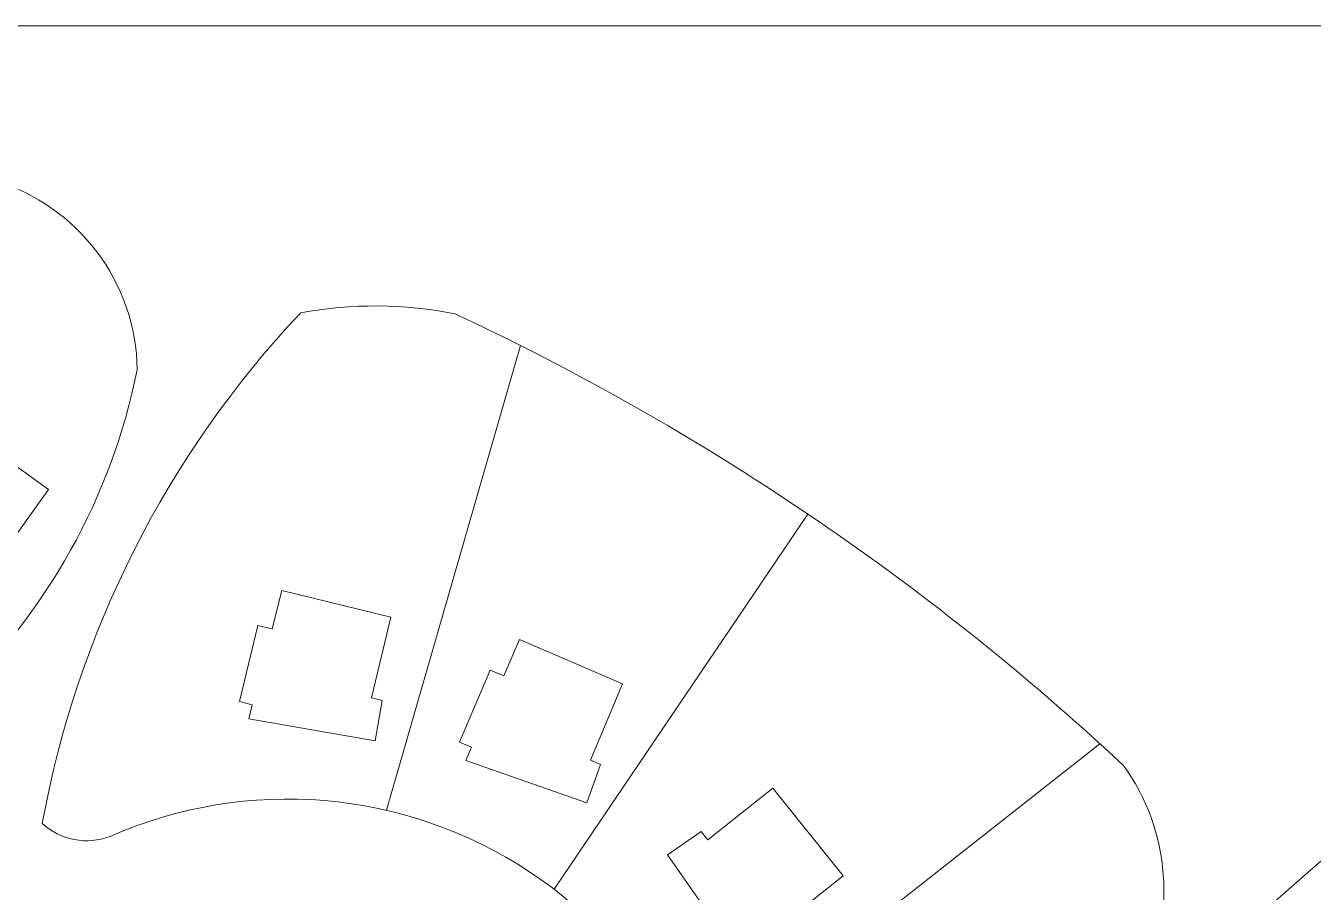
# Model space of a CAD drawing. Header units: inches. Extents: x 36 to 80.1, y 17.3 to 55.9.
# Drawn here: x 49.11 to 64.81, y 45.33 to 55.9 of the extents above; entities that cross this region are included whole.
import ezdxf

# ---------------------------------------------------------------- set-up
doc = ezdxf.new("R2010")
doc.units = ezdxf.units.IN
doc.layers.add('01_ORIGINAL_CAD', color=7, linetype='Continuous', lineweight=20)

msp = doc.modelspace()

# ---------------------------------------------------------------- linework, layer by layer
at = {"layer": '01_ORIGINAL_CAD'}
msp.add_line((36.248, 55.9), (71.442, 55.9), dxfattribs=at)
for points in [[(55.143, 52), (53.51, 46.333)], [(63.257, 44.272), (68.329, 48.719), (68.329, 49.231), (68.73, 49.6), (69.33, 49.6), (71.442, 51.512), (71.442, 50.696), (69.711, 49.177), (69.725, 48.651), (69.304, 48.218), (68.761, 48.218), (63.72, 43.82), (63.817, 43.397)], [(55.552, 45.371), (58.647, 49.945)], [(62.206, 47.145), (57.223, 43.22)]]:
    msp.add_lwpolyline(points, dxfattribs=at)
for points in [[(48.804, 49.422), (49.389, 50.246), (48.277, 51.045), (47.995, 50.654), (47.85, 50.758), (47.292, 49.982), (47.421, 49.889), (47.319, 49.747), (48.648, 48.921), (48.911, 49.345)], [(53.327, 47.704), (53.561, 48.687), (52.231, 49.012), (52.116, 48.544), (51.942, 48.586), (51.715, 47.658), (51.87, 47.62), (51.829, 47.45), (53.37, 47.181), (53.455, 47.672)], [(55.995, 46.944), (56.387, 47.876), (55.128, 48.415), (54.938, 47.972), (54.774, 48.042), (54.397, 47.164), (54.544, 47.101), (54.475, 46.94), (55.951, 46.422), (56.116, 46.892)], [(57.426, 45.973), (58.218, 46.601), (59.075, 45.534), (58.699, 45.232), (58.811, 45.092), (58.066, 44.493), (57.966, 44.618), (57.83, 44.508), (56.934, 45.791), (57.343, 46.076)]]:
    msp.add_lwpolyline(points, close=True, dxfattribs=at)
msp.add_lwpolyline([(50.14, 46.014, -0.546754), (57.65, 41.045, 0.171391), (58.184, 40.351, 0.171391)], format="xyb", dxfattribs=at)
for centre, radius, start, end in [((48.026, 51.672), 2.444, 0.7167, 73.3418), ((53.373, 47.535), 4.948, 78.6004, 100.6499), ((61.436, 43.951), 12.326, 136.7478, 169.6154), ((40.939, 23.771), 31.601, 47.0054, 64.8874), ((43.034, 53.196), 7.583, 313.0815, 348.6437), ((60.387, 45.356), 2.599, 332.6099, 36.0186), ((49.852, 46.755), 0.794, 227.0981, 291.2465)]:
    msp.add_arc(centre, radius, start, end, dxfattribs=at)

doc.saveas('drawing.dxf')
